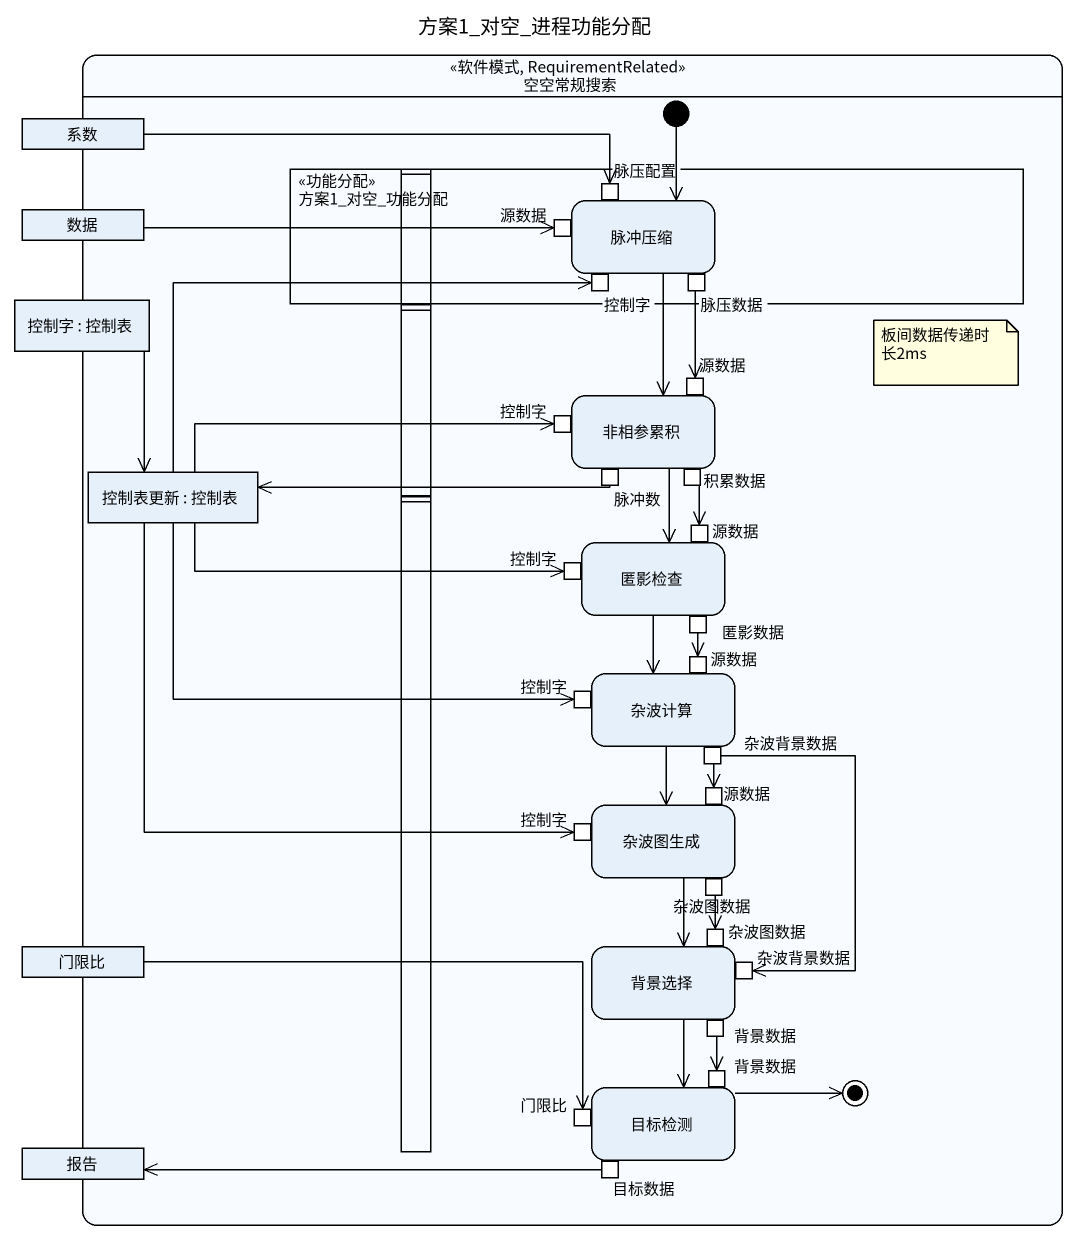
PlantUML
@startuml
title 方案1_对空_进程功能分配
hide empty description
state 空空常规搜索 <<软件模式, RequirementRelated>> {
  state 系数 <<object>>
  state initial1 <<start>>
  state 数据 <<object>>
  state 方案1_对空_功能分配 <<功能分配>> {
    state " " as lane1 <<partition>>
    state 脉冲压缩 {
      state 脉压配置 <<inputPin>>
      state 源数据 <<inputPin>>
      state 控制字 <<inputPin>>
      state 脉压数据 <<outputPin>>
    }
  }
  state "控制字 : 控制表" as 控制字_2 <<object>>
  state " " as lane2 <<partition>>
  state 非相参累积 {
    state "源数据" as 源数据_2 <<inputPin>>
    state "控制字" as 控制字_3 <<inputPin>>
    state 脉冲数 <<outputPin>>
    state 积累数据 <<outputPin>>
  }
  state "控制表更新 : 控制表" as 控制表更新 <<object>>
  state " " as lane3 <<partition>>
  state 匿影检查 {
    state "源数据" as 源数据_3 <<inputPin>>
    state "控制字" as 控制字_4 <<inputPin>>
    state 匿影数据 <<outputPin>>
  }
  state 杂波计算 {
    state "源数据" as 源数据_4 <<inputPin>>
    state "控制字" as 控制字_5 <<inputPin>>
    state 杂波背景数据 <<outputPin>>
  }
  state 杂波图生成 {
    state "源数据" as 源数据_5 <<inputPin>>
    state "控制字" as 控制字_6 <<inputPin>>
    state 杂波图数据 <<outputPin>>
  }
  state 门限比 <<object>>
  state 背景选择 {
    state "杂波图数据" as 杂波图数据_2 <<inputPin>>
    state "杂波背景数据" as 杂波背景数据_2 <<inputPin>>
    state 背景数据 <<outputPin>>
  }
  state 目标检测 {
    state "门限比" as 门限比_2 <<inputPin>>
    state "背景数据" as 背景数据_2 <<inputPin>>
    state 目标数据 <<outputPin>>
  }
  state 报告 <<object>>
  目标检测 -right-> [*]
}
系数 -right-> 脉压配置
initial1 --> 脉冲压缩
数据 -right-> 源数据
脉冲压缩 --> 非相参累积
脉压数据 --> 源数据_2
控制字_2 --> 控制表更新
非相参累积 --> 匿影检查
脉冲数 -left-> 控制表更新
积累数据 --> 源数据_3
控制表更新 -right-> 控制字
控制表更新 -right-> 控制字_3
控制表更新 -right-> 控制字_4
控制表更新 -right-> 控制字_5
控制表更新 --> 控制字_6
匿影检查 --> 杂波计算
匿影数据 --> 源数据_4
杂波计算 --> 杂波图生成
杂波背景数据 --> 源数据_5
杂波背景数据 --> 杂波背景数据_2
杂波图生成 --> 背景选择
杂波图数据 --> 杂波图数据_2
门限比 -right-> 门限比_2
背景选择 --> 目标检测
背景数据 --> 背景数据_2
目标数据 -left-> 报告
note as N1
  板间数据传递时长2ms
end note
@enduml
